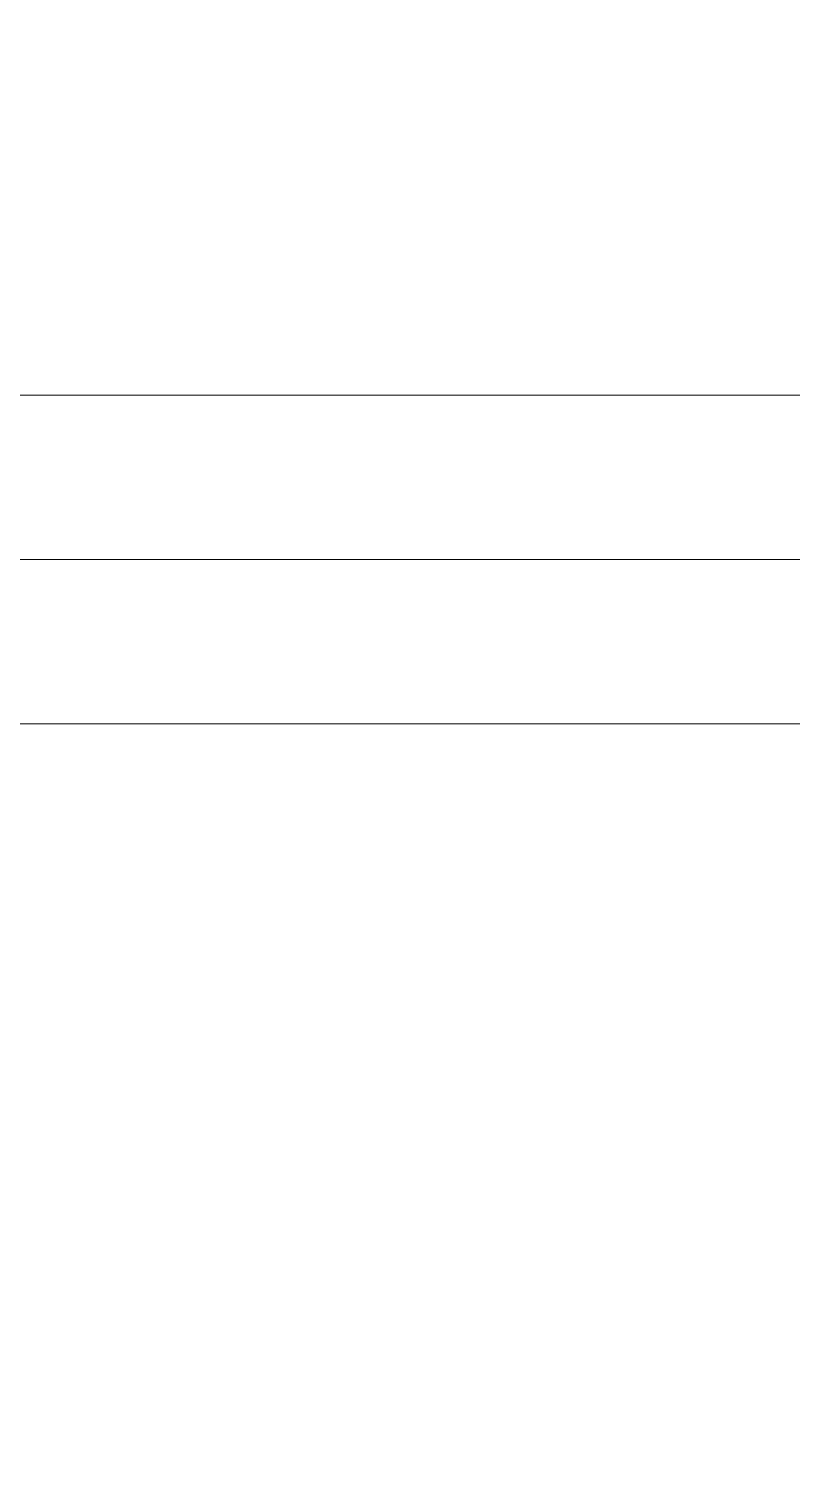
# Model space of a CAD drawing. Header units: inches. Extents: x 702888 to 852715, y 9845 to 271320.
# Drawn here: x 768179 to 768874, y 89389 to 90710 of the extents above; entities that cross this region are included whole.
import ezdxf

# ---------------------------------------------------------------- set-up
doc = ezdxf.new("R2010")
doc.units = ezdxf.units.IN
doc.header["$MEASUREMENT"] = 0
doc.layers.get('0').update_dxf_attribs({"lineweight": 5})
doc.layers.add('BEMASSUNG', color=5, linetype='Continuous', lineweight=0)
doc.layers.add('chain con', color=52, linetype='Continuous', lineweight=5)

# ---------------------------------------------------------------- blocks, each defined once
blk = doc.blocks.new('RT65Y6')
blk.add_line((777481.6, 80016.2), (763481.6, 80016.2))
blk.add_lwpolyline([(763481.6, 80166.2), (777481.6, 80166.2), (777481.6, 79866.2), (763481.6, 79866.2)], close=True)

msp = doc.modelspace()

# ---------------------------------------------------------------- linework, layer by layer
at = {"layer": 'chain con', "color": 51, "true_color": 0xf7f281}
msp.add_lwpolyline([(766063.861, 86998.6, 30, 30, 0), (776175.984, 87005.577, 92.306, 92.306, 0.41916016), (777175.984, 87998.6, 92.306, 92.306, 0), (777175.965, 90313.513, 92.306, 92.306, -0.40724745), (778287.706, 91252.129, 92.306, 92.306, 0), (778287.706, 91252.129, 92.306, 92.306, -1.00501263), (778297.706, 89252.179, 92.306, 92.306, 0), (775759.717, 89252.179, 92.306, 92.306, 0.0467096), (775573.051, 89234.552, 92.306, 92.306, 0), (774475.851, 89026.078, 92.306, 92.306, -0.07007545), (774142.075, 88998.289, 92.306, 92.306, 0), (771837.784, 88994.623, 92.306, 92.306, -1.00533676), (771837.891, 90996.054, 92.306, 92.306, 0), (773676.797, 90995.957, 92.306, 92.306, 0.99998084), (773676.799, 92995.008, 92.306, 92.306, 0), (766074.197, 92996.197, 92.306, 92.306, 0.41449341), (765074.198, 91995.301, 92.306, 92.306, 0), (765074.198, 87998.547, 92.306, 92.306, 0.91447266), (767175.584, 88110.323, 92.306, 92.306, 0), (767175.584, 90347.129, 92.306, 92.306, -0.414304), (768175.584, 91347.001, 92.306, 92.306, 0), (808354.257, 91347.129, 92.306, 92.306, -0.41397619)], format="xyseb", dxfattribs=at)

# ---------------------------------------------------------------- block references
at = {"layer": 'BEMASSUNG'}
msp.add_blockref('RT65Y6', (1693.991, 10209.137), dxfattribs=at)

doc.saveas('drawing.dxf')
